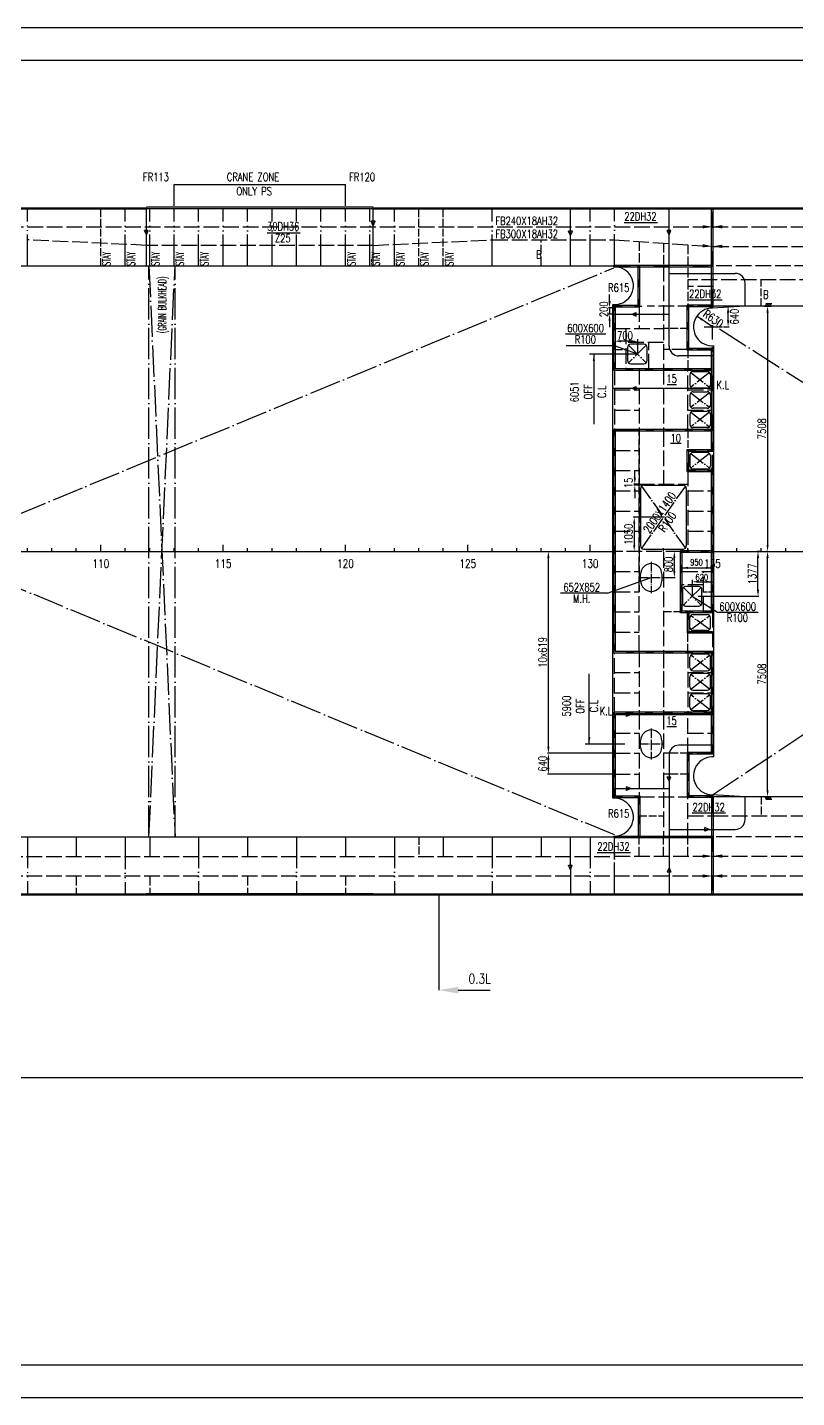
# Model space of a CAD drawing. Extents: x 373818 to 564480, y 322172 to 634257.
# Drawn here: x 503198 to 526780, y 497077 to 539077 of the extents above; entities that cross this region are included whole.
import ezdxf
from ezdxf.enums import TextEntityAlignment as Align

# ---------------------------------------------------------------- set-up
doc = ezdxf.new("R2010")
doc.units = 0
doc.header["$LTSCALE"] = 40
doc.header["$MEASUREMENT"] = 0
for name, pattern in [('ACAD_ISO02W100', [15, 12, -3]), ('ACAD_ISO03W100', [30, 12, -18]), ('ACAD_ISO04W100', [30.5, 24, -3, 0.5, -3]), ('ACAD_ISO05W100', [34, 24, -3, 0.5, -3, 0.5, -3])]:
    doc.linetypes.add(name, pattern=pattern)
doc.layers.get('0').update_dxf_attribs({"linetype": 'CONTINUOUS'})
doc.layers.get('DEFPOINTS').update_dxf_attribs({"linetype": 'CONTINUOUS'})
for name, color, linetype in [('01CONTINUOUS', 2, 'CONTINUOUS'), ('BT_ENG', 7, 'CONTINUOUS'), ('C-CEN', 4, 'ACAD_ISO04W100'), ('C-CON', 4, 'CONTINUOUS'), ('C-DAS', 4, 'ACAD_ISO02W100'), ('FRAME', 7, 'CONTINUOUS'), ('Y-CON', 2, 'CONTINUOUS'), ('Y-DAS', 2, 'ACAD_ISO02W100'), ('Y-H', 2, 'ACAD_ISO03W100'), ('Y-PH', 2, 'ACAD_ISO05W100')]:
    doc.layers.add(name, color=color, linetype=linetype)
doc.styles.add('ROMANS', font='romans.shx', dxfattribs={"width": 0.75, "height": 250, "bigfont": 'hzdx.shx'})
doc.dimstyles.new('DM-100', dxfattribs={"dimscale": 0, "dimtxt": 250, "dimasz": 200, "dimexe": 30, "dimexo": 30, "dimgap": 50, "dimtad": 1, "dimdec": 0, "dimzin": 0, "dimdsep": 46, "dimtxsty": 'ROMANS', "dimcen": 0, "dimclrd": 1, "dimclre": 1, "dimclrt": 1, "dimadec": 0, "dimazin": 0, "dimtfac": 1, "dimtdec": 0, "dimtmove": 0, "dimatfit": 3, "dimfxl": 0, "dimtolj": 1, "dimtzin": 0, "dimarcsym": 0})

# ---------------------------------------------------------------- blocks, each defined once
blk = doc.blocks.new('A$C75882CA2')
at = {"layer": 'C-CON'}
for p, q in [((0, 57), (136, 114)), ((0, 57), (136, 0)), ((136, 0), (136, 114))]:
    blk.add_line(p, q, dxfattribs=at)
blk = doc.blocks.new('*D21')
at = {"color": 1, "linetype": 'ByBlock', "transparency": 16777216}
for p, q in [((526430, 534596), (525758, 534596)), ((525788, 534396), (525788, 527276)), ((525788, 527076), (525758, 527076))]:
    blk.add_line(p, q, dxfattribs=at)
for points in [[(525754, 534396), (525821, 534396), (525788, 534596)], [(525754, 527276), (525821, 527276), (525788, 527076)]]:
    blk.add_solid(points, dxfattribs=at)
at = {"layer": 'DEFPOINTS', "color": 0, "linetype": 'ByBlock', "transparency": 16777216}
for p in [(526460, 534596), (525788, 527076), (525818, 527076)]:
    blk.add_point(p, dxfattribs=at)
at = {"color": 1, "linetype": 'ByBlock', "transparency": 16777216, "insert": (525613, 530836), "char_height": 250, "attachment_point": 5, "rotation": 90, "style": 'ROMANS'}
blk.add_mtext('\\A1;7508', dxfattribs=at)
blk = doc.blocks.new('*D35')
at = {"color": 1, "linetype": 'ByBlock', "transparency": 16777216}
for p, q in [((521718, 529337), (521718, 529537)), ((521816, 529137), (521688, 529137)), ((521966, 529107), (521688, 529107)), ((521718, 529107), (521718, 529137)), ((521718, 529107), (521718, 529137)), ((521718, 528907), (521718, 528707))]:
    blk.add_line(p, q, dxfattribs=at)
for points in [[(521684, 529337), (521751, 529337), (521718, 529137)], [(521684, 528907), (521751, 528907), (521718, 529107)]]:
    blk.add_solid(points, dxfattribs=at)
at = {"layer": 'DEFPOINTS', "color": 0, "linetype": 'ByBlock', "transparency": 16777216}
for p in [(521718, 529137), (521846, 529137), (521996, 529107)]:
    blk.add_point(p, dxfattribs=at)
at = {"color": 1, "linetype": 'ByBlock', "transparency": 16777216, "insert": (521525, 529174), "char_height": 250, "attachment_point": 5, "rotation": 90, "style": 'ROMANS'}
blk.add_mtext('\\A1;15', dxfattribs=at)
blk = doc.blocks.new('*D37')
at = {"color": 1, "linetype": 'ByBlock', "transparency": 16777216}
for p, q in [((525566, 527076), (525464, 527076)), ((525494, 525899), (525494, 526876)), ((523661, 525699), (525524, 525699))]:
    blk.add_line(p, q, dxfattribs=at)
for points in [[(525461, 526876), (525528, 526876), (525494, 527076)], [(525461, 525899), (525528, 525899), (525494, 525699)]]:
    blk.add_solid(points, dxfattribs=at)
at = {"layer": 'DEFPOINTS', "color": 0, "linetype": 'ByBlock', "transparency": 16777216}
for p in [(525494, 527076), (525596, 527076), (523631, 525699)]:
    blk.add_point(p, dxfattribs=at)
at = {"color": 1, "linetype": 'ByBlock', "transparency": 16777216, "insert": (525319, 526387), "char_height": 250, "attachment_point": 5, "rotation": 90, "style": 'ROMANS'}
blk.add_mtext('\\A1;1377', dxfattribs=at)
blk = doc.blocks.new('A$C5CD94D75')
for p, q in [((50, 376), (50, 576)), ((702, 576), (702, 376))]:
    blk.add_line(p, q)
for centre, start, end in [((376, 576), 0, 180), ((376, 376), 180, 0)]:
    blk.add_arc(centre, 326, start, end)
at = {"layer": 'C-CEN', "ltscale": 0.3}
for p, q in [((376, 952), (376, 0)), ((0, 476), (752, 476))]:
    blk.add_line(p, q, dxfattribs=at)
blk = doc.blocks.new('*D51')
at = {"color": 1, "linetype": 'ByBlock', "transparency": 16777216}
for p, q in [((520944, 534746), (520944, 534946)), ((521066, 534546), (520914, 534546)), ((521066, 534346), (520914, 534346)), ((520944, 534546), (520944, 534346)), ((520944, 534546), (520944, 534346)), ((520944, 534146), (520944, 533946))]:
    blk.add_line(p, q, dxfattribs=at)
for points in [[(520911, 534746), (520978, 534746), (520944, 534546)], [(520911, 534146), (520978, 534146), (520944, 534346)]]:
    blk.add_solid(points, dxfattribs=at)
at = {"layer": 'DEFPOINTS', "color": 0, "linetype": 'ByBlock', "transparency": 16777216}
for p in [(520944, 534346), (521096, 534546), (521096, 534346)]:
    blk.add_point(p, dxfattribs=at)
at = {"color": 1, "linetype": 'ByBlock', "transparency": 16777216, "insert": (520768, 534498), "char_height": 250, "attachment_point": 5, "rotation": 90, "style": 'ROMANS'}
blk.add_mtext('\\A1;200', dxfattribs=at)
blk = doc.blocks.new('*D52')
at = {"color": 1, "linetype": 'ByBlock', "transparency": 16777216}
for p, q in [((524438, 534596), (524608, 534596)), ((524578, 534156), (524578, 534396)), ((524438, 533956), (524608, 533956))]:
    blk.add_line(p, q, dxfattribs=at)
for points in [[(524544, 534396), (524611, 534396), (524578, 534596)], [(524544, 534156), (524611, 534156), (524578, 533956)]]:
    blk.add_solid(points, dxfattribs=at)
at = {"layer": 'DEFPOINTS', "color": 0, "linetype": 'ByBlock', "transparency": 16777216}
for p in [(524408, 534596), (524578, 534596), (524408, 533956)]:
    blk.add_point(p, dxfattribs=at)
at = {"color": 1, "linetype": 'ByBlock', "transparency": 16777216, "insert": (524771, 534271), "char_height": 250, "attachment_point": 5, "rotation": 90, "style": 'ROMANS'}
blk.add_mtext('\\A1;640', dxfattribs=at)
blk = doc.blocks.new('*D86')
at = {"color": 1, "linetype": 'ByBlock', "transparency": 16777216}
for p, q in [((519068, 520446), (519068, 520686)), ((521091, 520246), (519038, 520246))]:
    blk.add_line(p, q, dxfattribs=at)
for points in [[(519035, 520686), (519101, 520686), (519068, 520886)], [(519035, 520446), (519101, 520446), (519068, 520246)]]:
    blk.add_solid(points, dxfattribs=at)
at = {"layer": 'DEFPOINTS', "color": 0, "linetype": 'ByBlock', "transparency": 16777216}
for p in [(519068, 520886), (519068, 520886), (521121, 520246)]:
    blk.add_point(p, dxfattribs=at)
at = {"color": 1, "linetype": 'ByBlock', "transparency": 16777216, "insert": (518893, 520566), "char_height": 250, "attachment_point": 5, "rotation": 90, "style": 'ROMANS'}
blk.add_mtext('\\A1;640', dxfattribs=at)
blk = doc.blocks.new('*D107')
at = {"color": 1, "linetype": 'ByBlock', "transparency": 16777216}
for p, q in [((525788, 527076), (525758, 527076)), ((525788, 519756), (525788, 526876)), ((526430, 519556), (525758, 519556))]:
    blk.add_line(p, q, dxfattribs=at)
for points in [[(525754, 526876), (525821, 526876), (525788, 527076)], [(525754, 519756), (525821, 519756), (525788, 519556)]]:
    blk.add_solid(points, dxfattribs=at)
at = {"layer": 'DEFPOINTS', "color": 0, "linetype": 'ByBlock', "transparency": 16777216}
for p in [(525788, 527076), (525818, 527076), (526460, 519556)]:
    blk.add_point(p, dxfattribs=at)
at = {"color": 1, "linetype": 'ByBlock', "transparency": 16777216, "insert": (525613, 523316), "char_height": 250, "attachment_point": 5, "rotation": 90, "style": 'ROMANS'}
blk.add_mtext('\\A1;7508', dxfattribs=at)

msp = doc.modelspace()

# ---------------------------------------------------------------- linework, layer by layer
at = {"color": 2}
for p, q in [((417794.48, 538077.25), (562894.48, 538077.25)), ((417794.48, 498077.25), (562894.48, 498077.25))]:
    msp.add_line(p, q, dxfattribs=at)
for p, q in [((507698.49, 533608.73), (507698.49, 534262.89)), ((512948.49, 533608.73), (512948.49, 534262.89)), ((513798.49, 533565.61), (506848.49, 533565.61)), ((513798.49, 533515.61), (506848.49, 533515.61)), ((524173.49, 530560.61), (524173.49, 533515.61)), ((524223.49, 530510.61), (524223.49, 533515.61)), ((521173.49, 531790.61), (524173.49, 531790.61)), ((521173.49, 531740.61), (521173.49, 531790.61)), ((521173.49, 531740.61), (524173.49, 531740.61)), ((521923.49, 530560.61), (521923.49, 531765.61)), ((521973.49, 530510.61), (521973.49, 531765.61)), ((521173.49, 528561.61), (521173.49, 530560.61)), ((521173.49, 530560.61), (521923.49, 530560.61)), ((521223.49, 528611.61), (521223.49, 530510.61)), ((521223.49, 530510.61), (521973.49, 530510.61)), ((523423.49, 529180.61), (523423.49, 530560.61)), ((524173.49, 530560.61), (523423.49, 530560.61)), ((523473.49, 529230.61), (523473.49, 530510.61)), ((524223.49, 530510.61), (523473.49, 530510.61)), ((525198.49, 530535.61), (524198.5, 530475.61)), ((525787.35, 530535.61), (526010.44, 530535.61)), ((525858.38, 530611.02), (525821.02, 530535.61)), ((525831.78, 530611.02), (526017.31, 530611.02)), ((525901.68, 530611.02), (525864.31, 530535.61)), ((525948.25, 530611.02), (525910.88, 530535.61)), ((525996.14, 530611.02), (525958.77, 530535.61)), ((519696.17, 529683.07), (520935.41, 529683.07)), ((519710.29, 529324.9), (521190.48, 529324.9)), ((521190.48, 529324.9), (521898.49, 529066.61)), ((521598.49, 529266.61), (521598.49, 528866.61)), ((522098.49, 529366.61), (521698.49, 529366.61)), ((522198.49, 528866.61), (522198.49, 529266.61)), ((524223.49, 529230.61), (523473.49, 529230.61)), ((524223.49, 526729.61), (524223.49, 529230.61)), ((520434.93, 529066.61), (521898.49, 529066.61)), ((524173.49, 529180.61), (523423.49, 529180.61)), ((524173.49, 526754.61), (524173.49, 529180.61)), ((524173.49, 528561.61), (521173.49, 528561.61)), ((524173.49, 528611.61), (521223.49, 528611.61)), ((521698.49, 528766.61), (522098.49, 528766.61)), ((523508.49, 528428.29), (523508.49, 528121.79)), ((523608.49, 528528.29), (524038.49, 528528.29)), ((524138.49, 528428.29), (524138.49, 528121.79)), ((522808.89, 528131.89), (523099.19, 528131.89)), ((524038.49, 528021.79), (523608.49, 528021.79)), ((523508.49, 527809.29), (523508.49, 527502.79)), ((523608.49, 527909.29), (524038.49, 527909.29)), ((524138.49, 527809.29), (524138.49, 527502.79)), ((523508.49, 527215.29), (523508.49, 526908.79)), ((524038.49, 527402.79), (523608.49, 527402.79)), ((523608.49, 527315.29), (524038.49, 527315.29)), ((524138.49, 527215.29), (524138.49, 526908.79)), ((524173.49, 526754.61), (521173.49, 526754.61)), ((521173.49, 519895.61), (521173.49, 526754.61)), ((524173.49, 526704.61), (521223.49, 526704.61)), ((521223.49, 519945.61), (521223.49, 526704.61)), ((524038.49, 526808.79), (523608.49, 526808.79)), ((524173.49, 526135.61), (524173.49, 526704.61)), ((524223.49, 526085.61), (524223.49, 526729.61)), ((522914.94, 526334.82), (523238.24, 526334.82)), ((523423.49, 525466.61), (523423.49, 526135.61)), ((523423.49, 526135.61), (524173.49, 526135.61)), ((523473.49, 525516.61), (523473.49, 526085.61)), ((523473.49, 526085.61), (524223.49, 526085.61)), ((523508.49, 525950.29), (523508.49, 525641.61)), ((524038.49, 526050.29), (523608.49, 526050.29)), ((524138.49, 525950.29), (524138.49, 525641.61)), ((523423.49, 525466.61), (524173.49, 525466.61)), ((523473.49, 525516.61), (524223.49, 525516.61)), ((523608.49, 525541.61), (524038.49, 525541.61)), ((524173.49, 521183.61), (524173.49, 525580.41)), ((524223.49, 521133.61), (524223.49, 525630.41)), ((522098.49, 525046.64), (523298.49, 525046.64)), ((521998.49, 524946.64), (521998.49, 523184.59)), ((523398.49, 524946.64), (523398.49, 523184.59)), ((479198.49, 523015.61), (521198.49, 523015.61)), ((503198.49, 523015.61), (503198.49, 523115.61)), ((503948.49, 523015.61), (503948.49, 523115.61)), ((504698.49, 523015.61), (504698.49, 523115.61)), ((505448.49, 523015.61), (505448.49, 523215.61)), ((506198.49, 523015.61), (506198.49, 523115.61)), ((506948.49, 523015.61), (506948.49, 523115.61)), ((507698.49, 523015.61), (507698.49, 523115.61)), ((508448.49, 523015.61), (508448.49, 523115.61)), ((509198.49, 523015.61), (509198.49, 523215.61)), ((509948.49, 523015.61), (509948.49, 523115.61)), ((510698.49, 523015.61), (510698.49, 523115.61)), ((511448.49, 523015.61), (511448.49, 523115.61)), ((512198.49, 523015.61), (512198.49, 523115.61)), ((512948.49, 523015.61), (512948.49, 523215.61)), ((513698.49, 523015.61), (513698.49, 523115.61)), ((514448.49, 523015.61), (514448.49, 523115.61)), ((515198.49, 523015.61), (515198.49, 523115.61)), ((515948.49, 523015.61), (515948.49, 523115.61)), ((516698.49, 523015.61), (516698.49, 523215.61)), ((517448.49, 523015.61), (517448.49, 523115.61)), ((518198.49, 523015.61), (518198.49, 523115.61)), ((518948.49, 523015.61), (518948.49, 523115.61)), ((519698.49, 523015.61), (519698.49, 523115.61)), ((520448.49, 523015.61), (520448.49, 523215.61)), ((521198.49, 523015.61), (521198.49, 523115.61)), ((521948.49, 523015.61), (521948.49, 523115.61)), ((522098.49, 523084.59), (523298.49, 523084.59)), ((522698.49, 523015.61), (522698.49, 523115.61)), ((523223.49, 523040.61), (524198.49, 523040.61)), ((523223.49, 521133.61), (523223.49, 523040.61)), ((523273.49, 522990.61), (524198.49, 522990.61)), ((523273.49, 521183.61), (523273.49, 522990.61)), ((523448.49, 523015.61), (523448.49, 523115.61)), ((524198.49, 523015.61), (524198.49, 523215.61)), ((524198.49, 523015.61), (542948.49, 523015.61)), ((524948.49, 523015.61), (524948.49, 523115.61)), ((525698.49, 523015.61), (525698.49, 523115.61)), ((526448.49, 523015.61), (526448.49, 523115.61)), ((520986.49, 521734.73), (522323.49, 522215.61)), ((523578.49, 522148.85), (523578.49, 521638.61)), ((520986.49, 521734.73), (519540.3, 521734.73)), ((523278.49, 521838.61), (523278.49, 521438.61)), ((523778.49, 521938.61), (523378.49, 521938.61)), ((523878.49, 521438.61), (523878.49, 521838.61)), ((523378.49, 521338.61), (523778.49, 521338.61)), ((523578.49, 521638.61), (524359.24, 521156.99)), ((524223.49, 521133.61), (523223.49, 521133.61)), ((524173.49, 521183.61), (523273.49, 521183.61)), ((523423.49, 521158.61), (523423.49, 520514.61)), ((523473.49, 521158.61), (523473.49, 520564.61)), ((523508.49, 520687.42), (523508.49, 520976.42)), ((523608.49, 521076.42), (524038.49, 521076.42)), ((524138.49, 520687.42), (524138.49, 520976.42)), ((524359.24, 521156.99), (525598.47, 521156.99)), ((523423.49, 520514.61), (524198.49, 520514.61)), ((523473.49, 520564.61), (524198.49, 520564.61)), ((524038.49, 520587.42), (523608.49, 520587.42)), ((524173.49, 519895.61), (521173.49, 519895.61)), ((524223.49, 519945.61), (521223.49, 519945.61)), ((523508.49, 519456.61), (523508.49, 519763.12)), ((524038.49, 519863.12), (523608.49, 519863.12)), ((524138.49, 519456.61), (524138.49, 519763.12)), ((524172.4, 516850.61), (524173.49, 519895.61)), ((524222.4, 516800.61), (524223.49, 519945.61)), ((523508.49, 518862.61), (523508.49, 519169.12)), ((523608.49, 519356.61), (524038.49, 519356.61)), ((524038.49, 519269.12), (523608.49, 519269.12)), ((524138.49, 518862.61), (524138.49, 519169.12)), ((523608.49, 518762.61), (524038.49, 518762.61)), ((523508.49, 518243.61), (523508.49, 518550.12)), ((524038.49, 518650.12), (523608.49, 518650.12)), ((524138.49, 518243.61), (524138.49, 518550.12)), ((524173.49, 518088.61), (521173.49, 518088.61)), ((521173.49, 515470.61), (521173.49, 518088.61)), ((524173.49, 518038.61), (521223.49, 518038.61)), ((521223.49, 515520.61), (521223.49, 518038.61)), ((523608.49, 518143.61), (524038.49, 518143.61)), ((522805.25, 517649.72), (523095.56, 517649.72)), ((520297.92, 517115.61), (521509.1, 517115.61)), ((523423.49, 516850.61), (523423.49, 515470.61)), ((524172.4, 516850.61), (523423.49, 516850.61)), ((523473.49, 516800.61), (523473.49, 515520.61)), ((524222.4, 516800.61), (523473.49, 516800.61)), ((521173.49, 515470.61), (521923.49, 515470.61)), ((521223.49, 515520.61), (521973.49, 515520.61)), ((521923.49, 515470.61), (521923.49, 514290.61)), ((521973.49, 515520.61), (521973.49, 514290.61)), ((524173.49, 515470.61), (523423.49, 515470.61)), ((524223.49, 515520.61), (523473.49, 515520.61)), ((524173.49, 515470.61), (524173.49, 512515.61)), ((525198.49, 515495.61), (524198.5, 515555.61)), ((524223.49, 515521.12), (524223.49, 512515.61)), ((524223.49, 515495.61), (524223.49, 515521.12)), ((525787.35, 515495.61), (526010.44, 515495.61)), ((525858.38, 515420.21), (525821.02, 515495.61)), ((525831.78, 515420.21), (526017.31, 515420.21)), ((525901.68, 515420.21), (525864.31, 515495.61)), ((525948.25, 515420.21), (525910.88, 515495.61)), ((525996.14, 515420.21), (525958.77, 515495.61)), ((521173.49, 514240.61), (521173.49, 514291.12)), ((521173.49, 514291.12), (521173.49, 514240.61)), ((521173.49, 514290.61), (524173.49, 514290.61)), ((521173.49, 514240.61), (524173.49, 514240.61)), ((515808.19, 512515.61), (515808.19, 509566.61)), ((556476.48, 506876.36), (421298.49, 506876.36))]:
    msp.add_line(p, q)
at = {"color": 1}
for p, q in [((506848.49, 531765.61), (506848.49, 533545.61)), ((513798.49, 531765.61), (513798.49, 533545.61)), ((519848.49, 531765.61), (519848.49, 533515.61)), ((522869.01, 529306.61), (522869.01, 533515.62)), ((521497.12, 533098.63), (522511.9, 533098.63)), ((510544.89, 532785.11), (511559.67, 532785.11)), ((522869.01, 531535.61), (524898.49, 531535.61)), ((525198.49, 530535.61), (525198.49, 531235.61)), ((523482.22, 530724.96), (524497, 530724.96)), ((521198.49, 530285.61), (522869.01, 530285.61)), ((524247.31, 529006.61), (523169.01, 529006.61)), ((521148.49, 528015.61), (524248.49, 528015.61)), ((521148.49, 518015.61), (524248.49, 518015.61)), ((524247.31, 517074.61), (523169.01, 517074.61)), ((522869.01, 516774.61), (522869.01, 512515.61)), ((521148.49, 515745.61), (522869.01, 515745.61)), ((521198.49, 515745.61), (522098.49, 515745.61)), ((525198.49, 514795.61), (525198.49, 515495.61)), ((523580.84, 514999.24), (524595.63, 514999.24)), ((519841.26, 514260.25), (519848.49, 512515.61)), ((522869.01, 514495.61), (524898.49, 514495.61)), ((520670.82, 513785.21), (521685.6, 513785.21))]:
    msp.add_line(p, q, dxfattribs=at)
at = {"color": 1, "linetype": 'ByBlock'}
for p, q in [((524198.5, 529895.61), (523724.17, 530229.4)), ((521709, 529459.17), (521398.49, 529459.17)), ((521898.49, 529523.18), (521898.49, 529066.61)), ((522668.49, 524065.61), (521771.96, 524065.61)), ((521801.96, 523865.61), (521801.96, 523215.61)), ((519170.19, 517025.61), (519170.19, 522815.61)), ((523031.71, 522415.61), (523031.71, 522815.61)), ((522729.49, 522215.61), (523061.71, 522215.61)), ((521118.49, 516825.61), (519140.19, 516825.61))]:
    msp.add_line(p, q, dxfattribs=at)
at = {"color": 0, "linetype": 'ByBlock'}
msp.add_line((516408.19, 509566.61), (517386.57, 509566.61), dxfattribs=at)
at = {"color": 1}
for points in [[(523248.49, 522510.79), (524198.49, 522510.79)], [(523778.49, 522082.79), (524198.49, 522082.79)]]:
    msp.add_lwpolyline(points, dxfattribs=at)
for centre, radius, start, end in [((521198.49, 531160.61), 580, 265.05457, 90), ((524198.5, 529895.61), 580, 90, 274.828136), ((521698.49, 529266.61), 100, 90, 180), ((522098.49, 529266.61), 100, 0, 90), ((521698.49, 528866.61), 100, 180, 270), ((522098.49, 528866.61), 100, 270, 0), ((523608.49, 528428.29), 100, 90, 180), ((524038.49, 528428.29), 100, 0, 90), ((523608.49, 528121.79), 100, 180, 270), ((524038.49, 528121.79), 100, 270, 0), ((523608.49, 527809.29), 100, 90, 180), ((524038.49, 527809.29), 100, 0, 90), ((523608.49, 527502.79), 100, 180, 270), ((523608.49, 527215.29), 100, 90, 180), ((524038.49, 527502.79), 100, 270, 0), ((524038.49, 527215.29), 100, 0, 90), ((523608.49, 526908.79), 100, 180, 270), ((524038.49, 526908.79), 100, 270, 0), ((523608.49, 525950.29), 100, 90, 180), ((524038.49, 525950.29), 100, 0, 90), ((523608.49, 525641.61), 100, 180, 270), ((524038.49, 525641.61), 100, 270, 360), ((522098.49, 524946.64), 100, 90, 180), ((523298.49, 524946.64), 100, 0, 90), ((522098.49, 523184.59), 100, 180, 270), ((523298.49, 523184.59), 100, 270, 0), ((523378.49, 521838.61), 100, 90, 180), ((523778.49, 521838.61), 100, 0, 90), ((523378.49, 521438.61), 100, 180, 270), ((523778.49, 521438.61), 100, 270, 0), ((523608.49, 520976.42), 100, 90, 180), ((524038.49, 520976.42), 100, 0, 90), ((523608.49, 520687.42), 100, 180, 270), ((524038.49, 520687.42), 100, 270, 0), ((523608.49, 519763.12), 100, 90, 180), ((524038.49, 519763.12), 100, 0, 90), ((523608.49, 519456.61), 100, 180, 270), ((523608.49, 519169.12), 100, 90, 180), ((524038.49, 519456.61), 100, 270, 0), ((524038.49, 519169.12), 100, 0, 90), ((523608.49, 518862.61), 100, 180, 270), ((524038.49, 518862.61), 100, 270, 0), ((523608.49, 518550.12), 100, 90, 180), ((524038.49, 518550.12), 100, 0, 90), ((523608.49, 518243.61), 100, 180, 270), ((524038.49, 518243.61), 100, 270, 0), ((524198.5, 516135.61), 580, 85.171864, 270), ((521198.49, 514870.61), 580, 270, 94.94543)]:
    msp.add_arc(centre, radius, start, end)
for centre, start, end in [((524898.49, 531235.61), 0, 90), ((523169.01, 529306.61), 180, 270), ((523169.01, 516774.61), 90, 180), ((524898.49, 514795.61), 270, 0)]:
    msp.add_arc(centre, 300, start, end, dxfattribs=at)
at = {"color": 1, "linetype": 'ByBlock'}
for points in [[(523898.49, 532915.61), (523898.49, 533015.61), (524198.49, 532965.61)], [(524498.49, 532915.61), (524498.49, 533015.61), (524198.49, 532965.61)], [(523895.95, 532334.47), (523902.21, 532434.27), (524198.49, 532365.61)], [(524498.49, 532315.61), (524498.49, 532415.61), (524198.49, 532365.61)], [(523906.91, 530141.56), (523868.55, 530087.04), (523724.17, 530229.4)], [(521398.49, 529492.51), (521398.49, 529425.84), (521198.49, 529459.17)], [(521698.49, 529490.76), (521698.49, 529424.09), (521898.49, 529457.42)], [(521768.63, 523865.61), (521835.3, 523865.61), (521801.96, 524065.61)], [(519136.85, 522815.61), (519203.52, 522815.61), (519170.19, 523015.61)], [(521768.63, 523215.61), (521835.3, 523215.61), (521801.96, 523015.61)], [(522998.38, 522815.61), (523065.04, 522815.61), (523031.71, 523015.61)], [(522998.38, 522415.61), (523065.04, 522415.61), (523031.71, 522215.61)], [(519136.85, 517025.61), (519203.52, 517025.61), (519170.19, 516825.61)], [(523898.49, 513724.77), (523898.49, 513624.77), (524198.49, 513674.77)], [(524498.49, 513724.77), (524498.49, 513624.77), (524198.49, 513674.77)], [(523898.49, 513115.61), (523898.49, 513015.61), (524198.49, 513065.61)], [(524498.49, 513115.61), (524498.49, 513015.61), (524198.49, 513065.61)]]:
    msp.add_solid(points, dxfattribs=at)
at = {"color": 1}
for points in [[(523448.49, 522477.46), (523248.49, 522510.79), (523448.49, 522544.13)], [(523998.49, 522477.46), (524198.49, 522510.79), (523998.49, 522544.13)], [(523778.49, 522049.46), (523578.49, 522082.79), (523778.49, 522116.13)], [(523998.49, 522049.46), (524198.49, 522082.79), (523998.49, 522116.13)]]:
    msp.add_solid(points, dxfattribs=at)
at = {"color": 0, "linetype": 'ByBlock'}
msp.add_solid([(516408.19, 509666.61), (516408.19, 509466.61), (515808.19, 509566.61)], dxfattribs=at)
at = {"layer": '01CONTINUOUS'}
for p, q in [((536948.49, 530535.61), (524223.49, 530535.61)), ((536948.49, 515495.61), (524223.49, 515495.61))]:
    msp.add_line(p, q, dxfattribs=at)
at = {"layer": 'BT_ENG'}
for p, q in [((415294.48, 539077.25), (563894.48, 539077.25)), ((415294.48, 497077.25), (563894.48, 497077.25))]:
    msp.add_line(p, q, dxfattribs=at)
at = {"layer": 'C-CEN'}
for p, q in [((506923.49, 531765.61), (507723.49, 514265.61)), ((506923.49, 514265.61), (507723.49, 531765.61)), ((506923.49, 514265.61), (506923.49, 531765.61)), ((507723.49, 514265.61), (507723.49, 531765.61)), ((479198.49, 514325.61), (521173.49, 531707.11)), ((521198.49, 514325.61), (479198.49, 531705.61)), ((523946.86, 529895.61), (524510.23, 529895.61)), ((524412.54, 529835.93), (542722.76, 518151.35)), ((524198.5, 515555.61), (542770.9, 527832.09))]:
    msp.add_line(p, q, dxfattribs=at)
at = {"layer": 'C-CEN', "ltscale": 0.4}
msp.add_line((524198.5, 529508.48), (524198.5, 530065.29), dxfattribs=at)
at = {"layer": 'C-CEN', "ltscale": 0.5}
for p, q in [((521627.78, 529337.33), (522169.2, 528795.9)), ((522169.2, 529337.33), (521627.78, 528795.9)), ((523537.78, 528499), (524109.2, 528051.08)), ((524109.2, 528499), (523537.78, 528051.08)), ((523537.78, 527880), (524109.2, 527432.08)), ((524109.2, 527880), (523537.78, 527432.08)), ((523537.78, 527286), (524109.2, 526838.08)), ((524109.2, 527286), (523537.78, 526838.08)), ((523537.78, 526021), (524109.2, 525570.9)), ((524109.2, 526021), (523537.78, 525570.9)), ((522027.78, 525017.35), (523369.2, 523113.88)), ((523369.2, 525017.35), (522027.78, 523113.88)), ((523849.2, 521909.33), (523307.78, 521367.9)), ((523307.78, 521909.33), (523849.2, 521367.9)), ((523537.78, 520616.71), (524109.2, 521047.13)), ((524109.2, 520616.71), (523537.78, 521047.13)), ((524109.2, 519385.9), (523537.78, 519833.83)), ((523537.78, 519385.9), (524109.2, 519833.83)), ((524109.2, 518791.9), (523537.78, 519239.83)), ((523537.78, 518791.9), (524109.2, 519239.83)), ((523537.78, 518172.9), (524109.2, 518620.83)), ((524109.2, 518172.9), (523537.78, 518620.83))]:
    msp.add_line(p, q, dxfattribs=at)
at = {"layer": 'C-CON'}
for p, q in [((507698.49, 534262.89), (512948.49, 534262.89)), ((521148.49, 515448.46), (521148.49, 530582.77)), ((524247.31, 516713.56), (524247.31, 529317.67)), ((513798.49, 512515.61), (506848.49, 512515.61)), ((506848.49, 512485.61), (513798.49, 512485.61))]:
    msp.add_line(p, q, dxfattribs=at)
for points in [[(474823.49, 533545.62), (506848.49, 533545.62)], [(474823.49, 533515.62), (506848.49, 533515.62)], [(513798.49, 533545.62), (531289.56, 533545.62), (532671.04, 533539.01), (535099.86, 533462.49), (536237.66, 533394.34), (538351.51, 533214.67), (538765.4, 533166.26), (540200.71, 532957.08), (541605.45, 532665.62), (542558.19, 532409.05), (543720.02, 532017.72), (544860.67, 531546.19), (545727.04, 531134.55), (546911.4, 530497.55), (548114.45, 529766.48), (548521.2, 529502.61), (550041.89, 528450.13), (550224.22, 528316.62)], [(513798.49, 533515.62), (515598.49, 533515.62), (522098.49, 533515.62), (528598.49, 533515.62), (530933.49, 533515.62), (531289.49, 533515.62), (532670.49, 533509.02), (535098.49, 533432.52), (536235.49, 533364.42), (538348.49, 533184.82), (538761.49, 533136.52), (540195.49, 532927.53), (541598.49, 532636.43), (542549.49, 532380.33), (543709.49, 531989.61), (544848.49, 531518.77), (545713.49, 531107.78), (546896.49, 530471.51), (548098.49, 529741.08), (548504.49, 529477.69), (550024.49, 528425.69), (550206.06, 528292.73)], [(513798.49, 512515.61), (515598.49, 512515.61), (522098.49, 512515.61), (528598.49, 512515.61), (530933.49, 512515.61), (531289.49, 512515.61), (532670.49, 512522.21), (535098.49, 512598.71), (536235.49, 512666.81), (538348.49, 512846.41), (538761.49, 512894.71), (540195.49, 513103.7), (541598.49, 513394.8), (542549.49, 513650.9), (543709.49, 514041.62), (544848.49, 514512.46), (545713.49, 514923.45), (546896.49, 515559.72), (548098.49, 516290.15), (548504.49, 516553.54), (550024.49, 517605.54), (550206.06, 517738.5)], [(513798.49, 512485.61), (531289.56, 512485.61), (532671.04, 512492.22), (535099.86, 512568.74), (536237.66, 512636.89), (538351.51, 512816.56), (538765.4, 512864.97), (540200.71, 513074.15), (541605.45, 513365.61), (542558.19, 513622.18), (543720.02, 514013.51), (544860.67, 514485.03), (545727.04, 514896.68), (546911.4, 515533.68), (548114.45, 516264.75), (548521.2, 516528.62), (550041.89, 517581.1), (550224.22, 517714.61)], [(474823.49, 512515.61), (506848.49, 512515.61)], [(474823.49, 512485.61), (506848.49, 512485.61)]]:
    msp.add_lwpolyline(points, dxfattribs=at)
at = {"layer": 'C-DAS'}
for p, q in [((437198.49, 532965.61), (524198.49, 532965.61)), ((506848.49, 532395.61), (503198.49, 532565.61)), ((513798.49, 532395.61), (517448.49, 532565.61)), ((517448.49, 532565.61), (521173.49, 532565.61)), ((521173.49, 532565.61), (524198.49, 532365.61)), ((524198.49, 532965.61), (534698.49, 532965.61)), ((524223.49, 532365.61), (539198.49, 532365.61)), ((522698.49, 531765.61), (522698.49, 528611.61)), ((522698.49, 531765.61), (522698.49, 528611.61)), ((543548.49, 531335.61), (523448.49, 531335.61)), ((521198.49, 529845.61), (522698.49, 529845.61)), ((521548.49, 529845.61), (521548.49, 528586.61)), ((522698.49, 529416.61), (521548.49, 529416.61)), ((522248.49, 528586.61), (522248.49, 529416.61)), ((521948.49, 526776.61), (521948.49, 521777.61)), ((521948.49, 519967.61), (521948.49, 526726.61)), ((522698.49, 526704.61), (522698.49, 525060.61)), ((523448.49, 525491.61), (523448.49, 523015.61)), ((521948.49, 525076.64), (523448.49, 525076.64)), ((522698.49, 522990.61), (522698.49, 519895.61)), ((523928.49, 521158.61), (523928.49, 522396.61)), ((523928.49, 521988.61), (523248.49, 521988.61)), ((521948.49, 518038.61), (521948.49, 515495.61)), ((522698.49, 518038.61), (522698.49, 514240.61)), ((522698.49, 518038.61), (522698.49, 514240.61)), ((523448.49, 516825.61), (523448.49, 518063.61)), ((523448.49, 514215.61), (523448.49, 515495.61)), ((524198.49, 514905.61), (542923.49, 514905.61)), ((449173.49, 513665.61), (521173.49, 513665.61)), ((521198.49, 513674.77), (539198.49, 513674.77)), ((449173.49, 513065.61), (521173.49, 513065.61)), ((521173.49, 513065.61), (534698.49, 513065.61))]:
    msp.add_line(p, q, dxfattribs=at)
at = {"layer": 'DEFPOINTS', "color": 0, "linetype": 'ByBlock'}
for p in [(522698.49, 524065.61), (522699.49, 522215.61), (521148.49, 516825.61)]:
    msp.add_point(p, dxfattribs=at)
at = {"layer": 'Y-CON'}
for p, q in [((449223.49, 531765.61), (521173.49, 531765.61)), ((449223.49, 514265.61), (521173.49, 514265.61))]:
    msp.add_line(p, q, dxfattribs=at)
at = {"layer": 'Y-DAS', "ltscale": 0.5}
for p, q in [((505448.49, 531765.61), (505448.49, 533515.62)), ((515198.49, 531765.61), (515198.49, 533515.62)), ((515948.49, 531765.61), (515948.49, 533515.62)), ((514448.49, 531765.61), (514448.49, 532365.61)), ((525698.49, 530535.61), (525698.49, 531335.61)), ((523448.49, 529845.61), (522698.49, 529845.61)), ((521198.49, 529205.61), (521548.49, 529205.61)), ((523198.49, 529205.61), (522698.49, 529205.61)), ((523448.49, 529180.61), (523448.49, 528611.61)), ((523448.49, 526729.61), (523448.49, 526135.61)), ((523248.49, 521158.61), (522698.49, 521158.61)), ((523448.49, 519945.61), (523448.49, 520539.61)), ((523448.49, 516825.61), (522698.49, 516825.61)), ((523448.49, 516185.61), (522698.49, 516185.61)), ((525698.49, 515495.61), (525698.49, 514905.61)), ((521948.49, 514905.61), (522698.49, 514905.61)), ((504698.49, 514265.61), (504698.49, 513665.61)), ((506948.49, 514265.61), (506948.49, 513665.61)), ((509948.49, 514265.61), (509948.49, 513665.61)), ((512948.49, 514265.61), (512948.49, 513665.61)), ((514448.49, 514265.61), (514448.49, 513665.61)), ((514448.49, 514265.61), (514448.49, 513665.61)), ((515198.49, 514265.61), (515198.49, 513665.61)), ((515948.49, 514265.61), (515948.49, 513665.61)), ((517448.49, 514265.61), (517448.49, 513665.61)), ((518948.49, 514265.61), (518948.49, 513665.61)), ((520448.49, 514265.61), (520448.49, 513665.61)), ((520448.49, 514265.61), (520448.49, 513665.61))]:
    msp.add_line(p, q, dxfattribs=at)
at = {"layer": 'Y-DAS', "ltscale": 0.6}
for p, q in [((518948.49, 531765.61), (518948.49, 532565.61)), ((514448.49, 531765.61), (514448.49, 532365.61)), ((514448.49, 531765.61), (514448.49, 532365.61)), ((517448.49, 531765.61), (517448.49, 532365.61)), ((521948.49, 532514.38), (521948.49, 531765.61)), ((522698.49, 532464.79), (522698.49, 531765.61)), ((523448.49, 532415.2), (523448.49, 530535.61)), ((504698.49, 514265.61), (504698.49, 513665.61)), ((506948.49, 514265.61), (506948.49, 513665.61)), ((509948.49, 514265.61), (509948.49, 513665.61)), ((512948.49, 514265.61), (512948.49, 513665.61)), ((514448.49, 514265.61), (514448.49, 513665.61)), ((514448.49, 514265.61), (514448.49, 513665.61)), ((515948.49, 514265.61), (515948.49, 513665.61)), ((517448.49, 514265.61), (517448.49, 513665.61)), ((518948.49, 514265.61), (518948.49, 513665.61)), ((520448.49, 514265.61), (520448.49, 513665.61)), ((520448.49, 514265.61), (520448.49, 513665.61)), ((521198.49, 513615.61), (521198.49, 514265.61)), ((521948.49, 513674.77), (521948.49, 514240.61)), ((521948.49, 513674.77), (521948.49, 514240.61)), ((522698.49, 513674.77), (522698.49, 514240.61)), ((523448.49, 513674.77), (523448.49, 514240.61)), ((504698.49, 513065.61), (504698.49, 512515.61)), ((506948.49, 513065.61), (506948.49, 512515.61)), ((509948.49, 513065.61), (509948.49, 512515.61)), ((512948.49, 513065.61), (512948.49, 512515.61))]:
    msp.add_line(p, q, dxfattribs=at)
at = {"layer": 'Y-DAS'}
for p, q in [((513798.49, 532395.61), (506848.49, 532395.61)), ((527198.49, 531765.61), (524223.49, 531765.61)), ((524223.49, 531137.61), (523448.49, 531137.61)), ((521948.49, 530535.61), (521948.49, 529845.61)), ((524223.49, 530535.61), (522198.49, 530535.61)), ((524198.49, 529205.61), (523198.49, 529205.61)), ((521198.49, 528586.61), (521198.49, 526729.61)), ((521948.49, 528611.61), (521948.49, 526704.61)), ((521948.49, 528611.61), (521948.49, 526704.61)), ((522698.49, 528611.61), (522698.49, 526704.61)), ((522698.49, 528611.61), (522698.49, 526704.61)), ((523448.49, 526729.61), (523448.49, 528586.61)), ((521198.49, 527967.61), (521948.49, 527967.61)), ((523448.49, 527967.61), (524173.49, 527967.61)), ((521198.49, 527348.61), (521948.49, 527348.61)), ((523448.49, 527348.61), (524173.49, 527348.61)), ((521198.49, 526729.61), (521948.49, 526729.61)), ((521198.49, 526110.61), (521948.49, 526110.61)), ((524198.49, 525491.61), (524198.49, 526110.61)), ((521198.49, 525491.61), (521948.49, 525491.61)), ((521198.49, 524872.61), (521948.49, 524872.61)), ((523448.49, 524872.61), (524173.49, 524872.61)), ((521198.49, 524253.61), (521948.49, 524253.61)), ((523448.49, 524253.61), (524198.49, 524253.61)), ((521198.49, 523634.61), (521948.49, 523634.61)), ((523448.49, 523634.61), (524198.49, 523634.61)), ((523248.49, 523015.61), (521198.49, 523015.61)), ((521198.49, 522396.61), (521948.49, 522396.61)), ((523273.49, 522396.61), (524198.49, 522396.61)), ((521198.49, 521777.61), (521948.49, 521777.61)), ((521198.49, 521158.61), (521948.49, 521158.61)), ((524198.49, 521158.61), (524198.49, 519920.61)), ((521198.49, 520539.61), (521948.49, 520539.61)), ((521198.49, 518063.61), (521198.49, 519920.61)), ((521948.49, 519945.61), (521948.49, 518038.61)), ((521948.49, 519945.61), (521948.49, 518038.61)), ((522698.49, 519945.61), (522698.49, 518038.61)), ((522698.49, 519920.61), (522698.49, 518063.61)), ((523448.49, 519920.61), (523448.49, 518063.61)), ((521198.49, 519301.61), (521948.49, 519301.61)), ((523448.49, 519301.61), (524173.49, 519301.61)), ((521198.49, 518682.61), (521948.49, 518682.61)), ((523448.49, 518682.61), (524173.49, 518682.61)), ((521198.49, 517444.61), (521948.49, 517444.61)), ((523448.49, 517444.61), (524198.49, 517444.61)), ((521198.49, 516825.61), (521948.49, 516825.61)), ((524197.4, 516825.61), (523448.49, 516825.61)), ((521198.49, 516185.61), (521948.49, 516185.61)), ((521948.49, 515495.61), (523448.49, 515495.61)), ((523448.49, 514905.61), (524198.49, 514905.61)), ((527198.49, 514265.61), (524223.49, 514265.61))]:
    msp.add_line(p, q, dxfattribs=at)
at = {"layer": 'Y-DAS', "ltscale": 0.25}
msp.add_line((523928.49, 521777.61), (524198.49, 521777.61), dxfattribs=at)
at = {"layer": 'Y-H'}
for p, q in [((524198.49, 530535.61), (524198.49, 533515.61)), ((521198.49, 531765.61), (524173.49, 531765.61)), ((524198.49, 526729.61), (524198.49, 529280.05)), ((524198.49, 515495.61), (524198.49, 512515.61)), ((521198.49, 514265.61), (524173.49, 514265.61))]:
    msp.add_line(p, q, dxfattribs=at)
at = {"layer": 'Y-H', "ltscale": 0.5}
for p, q in [((521198.49, 531765.61), (521198.49, 531790.61)), ((521948.49, 530510.61), (521948.49, 531765.61)), ((521198.49, 528586.61), (521198.49, 530535.61)), ((521198.49, 530535.61), (522198.49, 530535.61)), ((523448.49, 529205.61), (523448.49, 530535.61)), ((524173.49, 528586.61), (521198.49, 528586.61)), ((521198.49, 519942.61), (521198.49, 526776.61)), ((524198.49, 526729.61), (521198.49, 526729.61)), ((524198.49, 526110.61), (524198.49, 526729.61)), ((523448.49, 526110.61), (524198.49, 526110.61)), ((523448.49, 525491.61), (523448.49, 526110.61)), ((523448.49, 525491.61), (524198.49, 525491.61)), ((524198.49, 521158.61), (524198.49, 525491.61)), ((523248.49, 523015.61), (524198.49, 523015.61)), ((523248.49, 521158.61), (523248.49, 523015.61)), ((524198.49, 521158.61), (523248.49, 521158.61)), ((523448.49, 521158.61), (523448.49, 520539.61)), ((523448.49, 520539.61), (524198.49, 520539.61)), ((524198.49, 519920.61), (521198.49, 519920.61)), ((524197.4, 516825.61), (524198.49, 519920.61)), ((521198.49, 515495.61), (521198.49, 518063.61)), ((524173.49, 518063.61), (521223.49, 518063.61)), ((523448.49, 516825.61), (523448.49, 515495.61)), ((521198.49, 515495.61), (521948.49, 515495.61)), ((521948.49, 515495.61), (521948.49, 514290.61)), ((524223.49, 515495.61), (523448.49, 515495.61)), ((521198.49, 514265.61), (521198.49, 514240.61))]:
    msp.add_line(p, q, dxfattribs=at)
at = {"layer": 'Y-PH'}
for p, q in [((503198.49, 531765.61), (503198.49, 533515.61)), ((506198.49, 531765.61), (506198.49, 533515.61)), ((506948.49, 531765.61), (506948.49, 533515.61)), ((507698.49, 531765.61), (507698.49, 533515.61)), ((508448.49, 531765.61), (508448.49, 533515.61)), ((509198.49, 531765.61), (509198.49, 533515.61)), ((509948.49, 531765.61), (509948.49, 533515.61)), ((510698.49, 531765.61), (510698.49, 533515.61)), ((511448.49, 531765.61), (511448.49, 533515.61)), ((512198.49, 531765.61), (512198.49, 533515.61)), ((512948.49, 531765.61), (512948.49, 533515.61)), ((513698.49, 531765.61), (513698.49, 533515.61)), ((514448.49, 531765.61), (514448.49, 533515.61)), ((517448.49, 531765.61), (517448.49, 533515.61)), ((520448.49, 531765.61), (520448.49, 533515.61)), ((521198.49, 531780.61), (521198.49, 533505.61)), ((503198.49, 514265.61), (503198.49, 512515.61)), ((506198.49, 514235.62), (506198.49, 512485.62)), ((508448.49, 514265.61), (508448.49, 512515.61)), ((511448.49, 514265.61), (511448.49, 512515.61)), ((514448.49, 514265.61), (514448.49, 512515.61)), ((517448.49, 514265.61), (517448.49, 512515.61)), ((520448.49, 514265.61), (520448.49, 512515.61)), ((520448.49, 514265.61), (520448.49, 512515.61)), ((521198.49, 512515.61), (521198.49, 514090.61))]:
    msp.add_line(p, q, dxfattribs=at)

# ---------------------------------------------------------------- block references
for p in [(521947.49, 521739.61), (521947.49, 516639.61)]:
    msp.add_blockref('A$C5CD94D75', p)
at = {"layer": 'C-CON', "rotation": 90}
for p in [(513855.73, 532997.29), (506905.73, 532715.61), (519905.73, 532694.14), (522926.25, 532715.61)]:
    msp.add_blockref('A$C75882CA2', p, dxfattribs=at)
at = {"layer": 'C-CON'}
for p in [(521730.44, 530228.38), (521730.44, 527958.38)]:
    msp.add_blockref('A$C75882CA2', p, dxfattribs=at)
at = {"layer": 'C-CON', "xscale": -1}
for p in [(521702.08, 517958.38), (521702.08, 515688.38), (524098.49, 514438.38)]:
    msp.add_blockref('A$C75882CA2', p, dxfattribs=at)
for p, rotation in [((522811.77, 515971.38), 270), ((519788.17, 513258.76), 270), ((522926.25, 513315.61), 90)]:
    msp.add_blockref('A$C75882CA2', p, dxfattribs=dict(at, rotation=rotation))

# ---------------------------------------------------------------- texts
at = {"style": 'ROMANS', "width": 0.45}
for s, p in [('STAY', (505747.9, 531772.63)), ('STAY', (506497.9, 531772.63)), ('STAY', (507247.9, 531772.63)), ('STAY', (507997.9, 531772.63)), ('STAY', (508747.9, 531772.63)), ('STAY', (513258.34, 531772.63)), ('STAY', (513998.82, 531772.63)), ('STAY', (514758.34, 531772.63)), ('STAY', (515498.82, 531772.63)), ('STAY', (516258.05, 531772.63)), ('(GRAIN BULKHEAD)', (507454.45, 529702.58))]:
    msp.add_text(s, height=250, rotation=90, dxfattribs=at).set_placement(p)
at = {"style": 'ROMANS', "width": 0.8}
msp.add_text('0.3L', height=300, dxfattribs=at).set_placement((517063.49, 509917.11), align=Align.MIDDLE)
at = {"char_height": 250, "style": 'ROMANS'}
for s, insert, width, attachment_point in [('FR113', (506740.91, 534618.57), 4189.5335, 1), ('CRANE ZONE', (509312.7, 534618.57), 4189.5335, 1), ('FR120', (513061.64, 534618.57), 4189.5335, 1), ('ONLY PS', (509604.76, 534181.15), 4189.5335, 1), ('600X600', (520311.06, 529859.42), 0.6, 5), ('15', (522949, 528309.48), 0.6, 5), ('K.L', (524324.54, 528243.09), 4189.5335, 1), ('10', (522913.7, 526613.62), 4189.5335, 1), ('600X600', (524974.12, 521323.27), 0.6, 5), ('K.L', (520744.23, 517998.11), 4189.5335, 7), ('15', (522945.36, 517827.31), 0.6, 5)]:
    msp.add_mtext(s, dxfattribs=dict(at, insert=insert, width=width, attachment_point=attachment_point))
at = {"color": 1, "char_height": 250, "width": 4189.5335, "style": 'ROMANS'}
for s, insert, attachment_point in [('22DH32', (521498.56, 533407.23), 1), ('30DH36', (510546.33, 533104.17), 1), ('FB240X18AH32', (517545.11, 533271.31), 1), ('Z25', (510787.39, 532739.17), 1), ('FB300X18AH32', (517545.11, 532871.31), 1), ('B', (518791.79, 532241.5), 1), ('22DH32', (523483.67, 531033.57), 1), ('B', (525752.99, 531011.5), 1), ('22DH32', (523589.92, 515048.79), 7), ('22DH32', (520672.26, 514093.81), 1)]:
    msp.add_mtext(s, dxfattribs=dict(at, insert=insert, attachment_point=attachment_point))
at = {"attachment_point": 5, "style": 'ROMANS'}
for s, insert, char_height in [('R615', (521326.1, 531098.74), 250), ('R100', (520301.62, 529510.94), 250), ('950', (523710.43, 522680.79), 200), ('620', (523872.57, 522221.57), 200), ('652X852', (520192.19, 521913.69), 250), ('M.H.', (520192.19, 521565.78), 250), ('R100', (524964.69, 520984.86), 250), ('R615', (521326.1, 514980.66), 250)]:
    msp.add_mtext(s, dxfattribs=dict(at, insert=insert, char_height=char_height))
at = {"color": 1, "linetype": 'ByBlock', "char_height": 250, "attachment_point": 5, "style": 'ROMANS'}
for s, insert, rotation in [('\\A1;R630', (524226.34, 530149.04), 324.866237), ('\\A1;1050', (521626.96, 523540.61), 90), ('\\A1;800', (522856.71, 522615.61), 90), ('\\A1;10x619', (518995.19, 519920.61), 90)]:
    msp.add_mtext(s, dxfattribs=dict(at, insert=insert, rotation=rotation))
at = {"color": 1, "linetype": 'ByBlock', "insert": (521517.58, 529629.17), "char_height": 250, "attachment_point": 5, "style": 'ROMANS'}
msp.add_mtext('\\A1;700', dxfattribs=at)
at = {"char_height": 250, "width": 0.6, "attachment_point": 5, "rotation": 90, "style": 'ROMANS'}
for s, insert in [('6051 OFF C.L', (520390, 527907.32)), ('5900 OFF C.L', (520146.06, 518273.65))]:
    msp.add_mtext(s, dxfattribs=dict(at, insert=insert))
at = {"char_height": 250, "attachment_point": 5, "rotation": 54.614465, "style": 'ROMANS'}
for s, insert in [('2000X1400', (522578.66, 524206.63)), ('R100', (522820.06, 523918.72))]:
    msp.add_mtext(s, dxfattribs=dict(at, insert=insert))
at = {"layer": 'FRAME', "style": 'ROMANS', "width": 0.8}
for s, p in [('110', (505448.49, 522640.61)), ('115', (509198.49, 522640.61)), ('120', (512948.49, 522640.61)), ('125', (516698.49, 522640.61)), ('130', (520448.49, 522640.61)), ('135', (524198.49, 522640.61))]:
    msp.add_text(s, height=250, dxfattribs=at).set_placement(p, align=Align.MIDDLE)

# ---------------------------------------------------------------- dimensions: what is measured, and where the dimension line sits
for base, p1, p2, picture, middle in [((521046.36, 530285.61), (521198.49, 530485.61), (521198.49, 530285.61), '*D51', (520870.38, 530438.34)), ((524679.89, 530535.61), (524510.23, 529895.61), (524510.23, 530535.61), '*D52', (524872.84, 530211.44))]:
    dim = msp.add_linear_dim(base=base, p1=p1, p2=p2, angle=90, dimstyle='DM-100', override={"dimscale": 1, "dimtmove": 1})
    dim.commit()
    dim.dimension.update_dxf_attribs({"geometry": picture, "text_midpoint": middle, "dimtype": 160, "insert": (102.08, -4059.95)})
dim = msp.add_linear_dim(base=(521819.85, 525076.64), p1=(522098.49, 525046.64), p2=(521948.49, 525076.64), angle=90, text='15', dimstyle='DM-100', override={"dimscale": 1, "dimtmove": 1})
dim.commit()
dim.dimension.update_dxf_attribs({"geometry": '*D35', "text_midpoint": (521627.23, 525113.65), "dimtype": 160, "insert": (102.08, -4059.95)})
for base, p1, p2, picture, middle in [((525596.5, 523015.61), (523733.49, 521638.61), (525698.49, 523015.61), '*D37', (525421.5, 522327.11)), ((519170.19, 516825.61), (521223.49, 516185.61), (519170.19, 516825.61), '*D86', (518995.19, 516505.61))]:
    dim = msp.add_linear_dim(base=base, p1=p1, p2=p2, angle=90, dimstyle='DM-100', override={"dimscale": 1, "dimtmove": 1})
    dim.commit()
    dim.dimension.update_dxf_attribs({"geometry": picture, "text_midpoint": middle, "insert": (102.08, -4059.95)})
at = {"layer": 'C-CON'}
for p1, picture, middle in [((526561.75, 530535.61), '*D21', (525714.64, 526775.61)), ((526561.75, 515495.61), '*D107', (525714.64, 519255.61))]:
    dim = msp.add_linear_dim(base=(525889.64, 523015.61), p1=p1, p2=(525919.64, 523015.61), angle=90, text='7508', dimstyle='DM-100', override={"dimscale": 1, "dimtmove": 1}, dxfattribs=at)
    dim.commit()
    dim.dimension.update_dxf_attribs({"geometry": picture, "text_midpoint": middle, "insert": (102.08, -4059.95)})

# ---------------------------------------------------------------- leaders
at = {"color": 1}
for points in [[(520564.15, 529054.82), (520564.15, 526917.68)], [(520424.75, 517127.41), (520424.75, 519264.55)]]:
    msp.add_leader(points, dimstyle='DM-100', override={"dimscale": 1}, dxfattribs=at)

doc.saveas('drawing.dxf')
